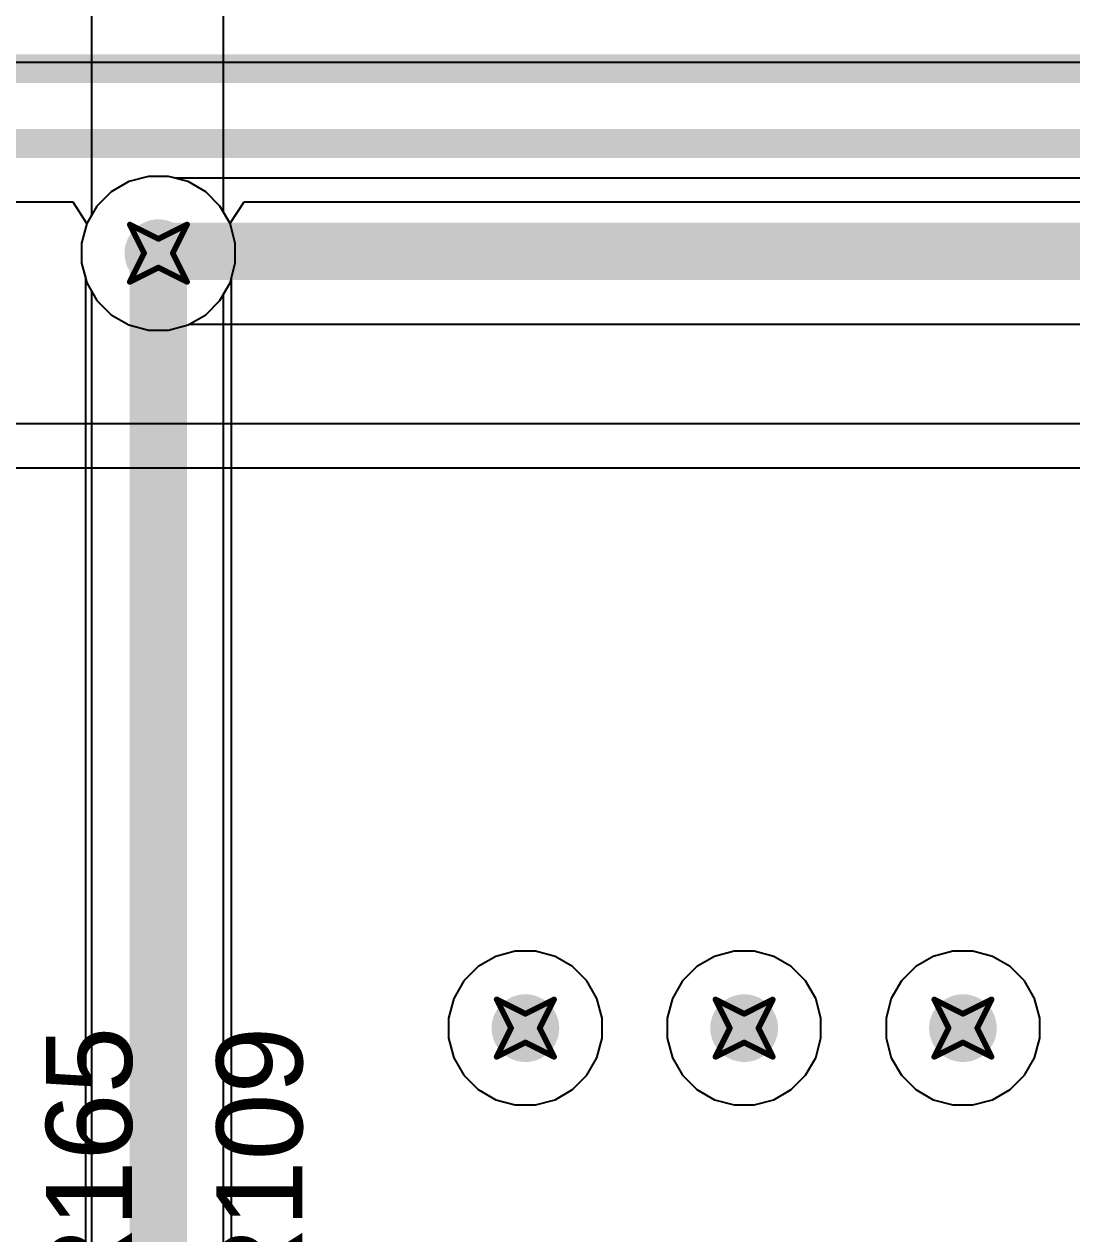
# Model space of a CAD drawing. Header units: inches. Extents: x -36 to 349, y -11 to 240.
# Drawn here: x 59.48 to 68.77, y 36.33 to 47.05 of the extents above; entities that cross this region are included whole.
import ezdxf

# ---------------------------------------------------------------- set-up
doc = ezdxf.new("R2010")
doc.units = ezdxf.units.IN
for name, color, linetype in [('Bottom Layer', 5, 'Continuous'), ('Drill Drawing', 1, 'Continuous'), ('Layer 1', 16, 'Continuous'), ('Layer 2', 76, 'Continuous'), ('Top Layer', 1, 'Continuous'), ('Top Overlay', 2, 'Continuous'), ('Via Holes', 16, 'Continuous')]:
    doc.layers.add(name, color=color, linetype=linetype)
doc.styles.add('Arial', font='', dxfattribs={"height": 0.2})
doc.styles.get('Arial').set_extended_font_data('Arial')

msp = doc.modelspace()

# ---------------------------------------------------------------- hatches: boundary and pattern name
at = {"layer": 'Bottom Layer'}
h = msp.add_hatch(color=5, dxfattribs=at)
edge = h.paths.add_edge_path()
edge.add_arc((60.672, 45.017), 0.3, 0, 360)
h = msp.add_hatch(color=5, dxfattribs=at)
edge = h.paths.add_edge_path()
edge.add_arc((63.924, 38.151), 0.3, 0, 360)
h = msp.add_hatch(color=5, dxfattribs=at)
edge = h.paths.add_edge_path()
edge.add_arc((65.863, 38.151), 0.3, 0, 360)
h = msp.add_hatch(color=5, dxfattribs=at)
edge = h.paths.add_edge_path()
edge.add_arc((67.802, 38.151), 0.3, 0, 360)
at = {"layer": 'Layer 1'}
h = msp.add_hatch(color=16, dxfattribs=at)
edge = h.paths.add_edge_path()
edge.add_arc((60.672, 45.017), 0.3, 0, 360)
h = msp.add_hatch(color=16, dxfattribs=at)
edge = h.paths.add_edge_path()
edge.add_arc((63.924, 38.151), 0.3, 0, 360)
h = msp.add_hatch(color=16, dxfattribs=at)
edge = h.paths.add_edge_path()
edge.add_arc((65.863, 38.151), 0.3, 0, 360)
h = msp.add_hatch(color=16, dxfattribs=at)
edge = h.paths.add_edge_path()
edge.add_arc((67.802, 38.151), 0.3, 0, 360)
at = {"layer": 'Layer 2'}
h = msp.add_hatch(color=76, dxfattribs=at)
edge = h.paths.add_edge_path()
edge.add_arc((60.672, 45.017), 0.3, 0, 360)
h = msp.add_hatch(color=76, dxfattribs=at)
edge = h.paths.add_edge_path()
edge.add_arc((63.924, 38.151), 0.3, 0, 360)
h = msp.add_hatch(color=76, dxfattribs=at)
edge = h.paths.add_edge_path()
edge.add_arc((65.863, 38.151), 0.3, 0, 360)
h = msp.add_hatch(color=76, dxfattribs=at)
edge = h.paths.add_edge_path()
edge.add_arc((67.802, 38.151), 0.3, 0, 360)
at = {"layer": 'Top Layer'}
h = msp.add_hatch(color=1, dxfattribs=at)
edge = h.paths.add_edge_path()
edge.add_arc((60.672, 45.017), 0.3, 0, 360)
h = msp.add_hatch(color=1, dxfattribs=at)
edge = h.paths.add_edge_path()
edge.add_arc((63.924, 38.151), 0.3, 0, 360)
h = msp.add_hatch(color=1, dxfattribs=at)
edge = h.paths.add_edge_path()
edge.add_arc((65.863, 38.151), 0.3, 0, 360)
h = msp.add_hatch(color=1, dxfattribs=at)
edge = h.paths.add_edge_path()
edge.add_arc((67.802, 38.151), 0.3, 0, 360)
at = {"layer": 'Via Holes'}
h = msp.add_hatch(color=7, dxfattribs=at)
edge = h.paths.add_edge_path()
edge.add_arc((60.672, 45.017), 0.15, 0, 360)
h = msp.add_hatch(color=7, dxfattribs=at)
edge = h.paths.add_edge_path()
edge.add_arc((63.924, 38.151), 0.15, 0, 360)
h = msp.add_hatch(color=7, dxfattribs=at)
edge = h.paths.add_edge_path()
edge.add_arc((65.863, 38.151), 0.15, 0, 360)
h = msp.add_hatch(color=7, dxfattribs=at)
edge = h.paths.add_edge_path()
edge.add_arc((67.802, 38.151), 0.15, 0, 360)

# ---------------------------------------------------------------- linework, layer by layer
at = {"layer": 'Bottom Layer'}
for p, q in [((47.685, 45.472), (59.914, 45.472)), ((59.914, 45.472), (60.036, 45.283)), ((61.309, 45.283), (61.431, 45.472)), ((61.431, 45.472), (96.561, 45.472)), ((60.035, 45.269), (59.991, 45.107)), ((60.036, 45.283), (60.035, 45.269)), ((61.31, 45.269), (61.309, 45.283)), ((61.353, 45.107), (61.31, 45.269)), ((59.991, 45.107), (59.991, 44.928)), ((61.353, 44.928), (61.353, 45.107)), ((59.991, 44.928), (60.025, 44.802)), ((61.32, 44.802), (61.353, 44.928)), ((60.025, 44.802), (60.025, 34.924)), ((61.32, 34.656), (61.32, 44.802)), ((63.834, 38.832), (63.661, 38.785)), ((64.014, 38.832), (63.834, 38.832)), ((64.187, 38.785), (64.014, 38.832)), ((65.773, 38.832), (65.6, 38.785)), ((65.952, 38.832), (65.773, 38.832)), ((66.126, 38.785), (65.952, 38.832)), ((67.712, 38.832), (67.539, 38.785)), ((67.891, 38.832), (67.712, 38.832)), ((68.064, 38.785), (67.891, 38.832)), ((63.506, 38.696), (63.379, 38.569)), ((63.661, 38.785), (63.506, 38.696)), ((64.342, 38.696), (64.187, 38.785)), ((64.469, 38.569), (64.342, 38.696)), ((65.445, 38.696), (65.318, 38.569)), ((65.6, 38.785), (65.445, 38.696)), ((66.281, 38.696), (66.126, 38.785)), ((66.408, 38.569), (66.281, 38.696)), ((67.383, 38.696), (67.257, 38.569)), ((67.539, 38.785), (67.383, 38.696)), ((68.22, 38.696), (68.064, 38.785)), ((68.347, 38.569), (68.22, 38.696)), ((63.379, 38.569), (63.289, 38.414)), ((64.558, 38.414), (64.469, 38.569)), ((65.318, 38.569), (65.228, 38.414)), ((66.497, 38.414), (66.408, 38.569)), ((67.257, 38.569), (67.167, 38.414)), ((68.436, 38.414), (68.347, 38.569)), ((63.289, 38.414), (63.243, 38.24)), ((64.605, 38.24), (64.558, 38.414)), ((65.228, 38.414), (65.182, 38.24)), ((66.544, 38.24), (66.497, 38.414)), ((67.167, 38.414), (67.121, 38.24)), ((68.483, 38.24), (68.436, 38.414)), ((63.243, 38.24), (63.243, 38.061)), ((64.605, 38.061), (64.605, 38.24)), ((65.182, 38.24), (65.182, 38.061)), ((66.544, 38.061), (66.544, 38.24)), ((67.121, 38.24), (67.121, 38.061)), ((68.483, 38.061), (68.483, 38.24)), ((63.243, 38.061), (63.289, 37.888)), ((64.558, 37.888), (64.605, 38.061)), ((65.182, 38.061), (65.228, 37.888)), ((66.497, 37.888), (66.544, 38.061)), ((67.121, 38.061), (67.167, 37.888)), ((68.436, 37.888), (68.483, 38.061)), ((63.289, 37.888), (63.379, 37.733)), ((64.469, 37.733), (64.558, 37.888)), ((65.228, 37.888), (65.318, 37.733)), ((66.408, 37.733), (66.497, 37.888)), ((67.167, 37.888), (67.257, 37.733)), ((68.347, 37.733), (68.436, 37.888)), ((63.379, 37.733), (63.506, 37.606)), ((64.342, 37.606), (64.469, 37.733)), ((65.318, 37.733), (65.445, 37.606)), ((66.281, 37.606), (66.408, 37.733)), ((67.257, 37.733), (67.383, 37.606)), ((68.22, 37.606), (68.347, 37.733)), ((63.506, 37.606), (63.661, 37.516)), ((63.661, 37.516), (63.834, 37.47)), ((64.014, 37.47), (64.187, 37.516)), ((64.187, 37.516), (64.342, 37.606)), ((65.445, 37.606), (65.6, 37.516)), ((65.6, 37.516), (65.773, 37.47)), ((65.952, 37.47), (66.126, 37.516)), ((66.126, 37.516), (66.281, 37.606)), ((67.383, 37.606), (67.539, 37.516)), ((67.539, 37.516), (67.712, 37.47)), ((67.891, 37.47), (68.064, 37.516)), ((68.064, 37.516), (68.22, 37.606)), ((63.834, 37.47), (64.014, 37.47)), ((65.773, 37.47), (65.952, 37.47)), ((67.712, 37.47), (67.891, 37.47))]:
    msp.add_line(p, q, dxfattribs=at)
for points in [[(33.121, 46.653, 0.254, 0.254, 0), (153.177, 46.653, 0.254, 0.254, 0)], [(32.81, 45.989, 0.254, 0.254, 0), (152.717, 45.989, 0.254, 0.254, 0)], [(60.672, 34.656, 0.508, 0.508, 0), (60.672, 45.017, 0.508, 0.508, 0)]]:
    msp.add_lwpolyline(points, format="xyseb", dxfattribs=at)
msp.add_lwpolyline([(60.545, 45.017, 0.254, 0.254, 1), (60.799, 45.017, 0.254, 0.254, 1)], format="xyseb", close=True, dxfattribs=at)
at = {"layer": 'Drill Drawing'}
for points in [[(60.418, 45.271, 0.0508, 0.0508, 0), (60.672, 45.144, 0.0508, 0.0508, 0)], [(60.418, 45.271, 0.0508, 0.0508, 0), (60.545, 45.017, 0.0508, 0.0508, 0)], [(60.672, 45.144, 0.0508, 0.0508, 0), (60.926, 45.271, 0.0508, 0.0508, 0)], [(60.799, 45.017, 0.0508, 0.0508, 0), (60.926, 45.271, 0.0508, 0.0508, 0)], [(60.418, 44.763, 0.0508, 0.0508, 0), (60.545, 45.017, 0.0508, 0.0508, 0)], [(60.799, 45.017, 0.0508, 0.0508, 0), (60.926, 44.763, 0.0508, 0.0508, 0)], [(60.418, 44.763, 0.0508, 0.0508, 0), (60.672, 44.89, 0.0508, 0.0508, 0)], [(60.672, 44.89, 0.0508, 0.0508, 0), (60.926, 44.763, 0.0508, 0.0508, 0)], [(63.67, 38.405, 0.0508, 0.0508, 0), (63.924, 38.278, 0.0508, 0.0508, 0)], [(63.67, 38.405, 0.0508, 0.0508, 0), (63.797, 38.151, 0.0508, 0.0508, 0)], [(63.924, 38.278, 0.0508, 0.0508, 0), (64.178, 38.405, 0.0508, 0.0508, 0)], [(64.051, 38.151, 0.0508, 0.0508, 0), (64.178, 38.405, 0.0508, 0.0508, 0)], [(65.609, 38.405, 0.0508, 0.0508, 0), (65.863, 38.278, 0.0508, 0.0508, 0)], [(65.609, 38.405, 0.0508, 0.0508, 0), (65.736, 38.151, 0.0508, 0.0508, 0)], [(65.863, 38.278, 0.0508, 0.0508, 0), (66.117, 38.405, 0.0508, 0.0508, 0)], [(65.99, 38.151, 0.0508, 0.0508, 0), (66.117, 38.405, 0.0508, 0.0508, 0)], [(67.548, 38.405, 0.0508, 0.0508, 0), (67.802, 38.278, 0.0508, 0.0508, 0)], [(67.548, 38.405, 0.0508, 0.0508, 0), (67.675, 38.151, 0.0508, 0.0508, 0)], [(67.802, 38.278, 0.0508, 0.0508, 0), (68.056, 38.405, 0.0508, 0.0508, 0)], [(67.929, 38.151, 0.0508, 0.0508, 0), (68.056, 38.405, 0.0508, 0.0508, 0)], [(63.67, 37.897, 0.0508, 0.0508, 0), (63.797, 38.151, 0.0508, 0.0508, 0)], [(64.051, 38.151, 0.0508, 0.0508, 0), (64.178, 37.897, 0.0508, 0.0508, 0)], [(65.609, 37.897, 0.0508, 0.0508, 0), (65.736, 38.151, 0.0508, 0.0508, 0)], [(65.99, 38.151, 0.0508, 0.0508, 0), (66.117, 37.897, 0.0508, 0.0508, 0)], [(67.548, 37.897, 0.0508, 0.0508, 0), (67.675, 38.151, 0.0508, 0.0508, 0)], [(67.929, 38.151, 0.0508, 0.0508, 0), (68.056, 37.897, 0.0508, 0.0508, 0)], [(63.67, 37.897, 0.0508, 0.0508, 0), (63.924, 38.024, 0.0508, 0.0508, 0)], [(63.924, 38.024, 0.0508, 0.0508, 0), (64.178, 37.897, 0.0508, 0.0508, 0)], [(65.609, 37.897, 0.0508, 0.0508, 0), (65.863, 38.024, 0.0508, 0.0508, 0)], [(65.863, 38.024, 0.0508, 0.0508, 0), (66.117, 37.897, 0.0508, 0.0508, 0)], [(67.548, 37.897, 0.0508, 0.0508, 0), (67.802, 38.024, 0.0508, 0.0508, 0)], [(67.802, 38.024, 0.0508, 0.0508, 0), (68.056, 37.897, 0.0508, 0.0508, 0)]]:
    msp.add_lwpolyline(points, format="xyseb", dxfattribs=at)
for points in [[(60.406, 45.271, 0.0254, 0.0254, 1), (60.431, 45.271, 0.0254, 0.0254, 1)], [(60.406, 45.271, 0.0254, 0.0254, 1), (60.431, 45.271, 0.0254, 0.0254, 1)], [(60.914, 45.271, 0.0254, 0.0254, 1), (60.939, 45.271, 0.0254, 0.0254, 1)], [(60.914, 45.271, 0.0254, 0.0254, 1), (60.939, 45.271, 0.0254, 0.0254, 1)], [(60.66, 45.144, 0.0254, 0.0254, 1), (60.685, 45.144, 0.0254, 0.0254, 1)], [(60.66, 45.144, 0.0254, 0.0254, 1), (60.685, 45.144, 0.0254, 0.0254, 1)], [(60.533, 45.017, 0.0254, 0.0254, 1), (60.558, 45.017, 0.0254, 0.0254, 1)], [(60.533, 45.017, 0.0254, 0.0254, 1), (60.558, 45.017, 0.0254, 0.0254, 1)], [(60.787, 45.017, 0.0254, 0.0254, 1), (60.812, 45.017, 0.0254, 0.0254, 1)], [(60.787, 45.017, 0.0254, 0.0254, 1), (60.812, 45.017, 0.0254, 0.0254, 1)], [(60.66, 44.89, 0.0254, 0.0254, 1), (60.685, 44.89, 0.0254, 0.0254, 1)], [(60.66, 44.89, 0.0254, 0.0254, 1), (60.685, 44.89, 0.0254, 0.0254, 1)], [(60.406, 44.763, 0.0254, 0.0254, 1), (60.431, 44.763, 0.0254, 0.0254, 1)], [(60.406, 44.763, 0.0254, 0.0254, 1), (60.431, 44.763, 0.0254, 0.0254, 1)], [(60.914, 44.763, 0.0254, 0.0254, 1), (60.939, 44.763, 0.0254, 0.0254, 1)], [(60.914, 44.763, 0.0254, 0.0254, 1), (60.939, 44.763, 0.0254, 0.0254, 1)], [(63.657, 38.405, 0.0254, 0.0254, 1), (63.683, 38.405, 0.0254, 0.0254, 1)], [(63.657, 38.405, 0.0254, 0.0254, 1), (63.683, 38.405, 0.0254, 0.0254, 1)], [(64.165, 38.405, 0.0254, 0.0254, 1), (64.191, 38.405, 0.0254, 0.0254, 1)], [(64.165, 38.405, 0.0254, 0.0254, 1), (64.191, 38.405, 0.0254, 0.0254, 1)], [(65.596, 38.405, 0.0254, 0.0254, 1), (65.621, 38.405, 0.0254, 0.0254, 1)], [(65.596, 38.405, 0.0254, 0.0254, 1), (65.621, 38.405, 0.0254, 0.0254, 1)], [(66.104, 38.405, 0.0254, 0.0254, 1), (66.129, 38.405, 0.0254, 0.0254, 1)], [(66.104, 38.405, 0.0254, 0.0254, 1), (66.129, 38.405, 0.0254, 0.0254, 1)], [(67.535, 38.405, 0.0254, 0.0254, 1), (67.56, 38.405, 0.0254, 0.0254, 1)], [(67.535, 38.405, 0.0254, 0.0254, 1), (67.56, 38.405, 0.0254, 0.0254, 1)], [(68.043, 38.405, 0.0254, 0.0254, 1), (68.068, 38.405, 0.0254, 0.0254, 1)], [(68.043, 38.405, 0.0254, 0.0254, 1), (68.068, 38.405, 0.0254, 0.0254, 1)], [(63.911, 38.278, 0.0254, 0.0254, 1), (63.937, 38.278, 0.0254, 0.0254, 1)], [(63.911, 38.278, 0.0254, 0.0254, 1), (63.937, 38.278, 0.0254, 0.0254, 1)], [(65.85, 38.278, 0.0254, 0.0254, 1), (65.875, 38.278, 0.0254, 0.0254, 1)], [(65.85, 38.278, 0.0254, 0.0254, 1), (65.875, 38.278, 0.0254, 0.0254, 1)], [(67.789, 38.278, 0.0254, 0.0254, 1), (67.814, 38.278, 0.0254, 0.0254, 1)], [(67.789, 38.278, 0.0254, 0.0254, 1), (67.814, 38.278, 0.0254, 0.0254, 1)], [(63.784, 38.151, 0.0254, 0.0254, 1), (63.81, 38.151, 0.0254, 0.0254, 1)], [(63.784, 38.151, 0.0254, 0.0254, 1), (63.81, 38.151, 0.0254, 0.0254, 1)], [(64.038, 38.151, 0.0254, 0.0254, 1), (64.064, 38.151, 0.0254, 0.0254, 1)], [(64.038, 38.151, 0.0254, 0.0254, 1), (64.064, 38.151, 0.0254, 0.0254, 1)], [(65.723, 38.151, 0.0254, 0.0254, 1), (65.748, 38.151, 0.0254, 0.0254, 1)], [(65.723, 38.151, 0.0254, 0.0254, 1), (65.748, 38.151, 0.0254, 0.0254, 1)], [(65.977, 38.151, 0.0254, 0.0254, 1), (66.002, 38.151, 0.0254, 0.0254, 1)], [(65.977, 38.151, 0.0254, 0.0254, 1), (66.002, 38.151, 0.0254, 0.0254, 1)], [(67.662, 38.151, 0.0254, 0.0254, 1), (67.687, 38.151, 0.0254, 0.0254, 1)], [(67.662, 38.151, 0.0254, 0.0254, 1), (67.687, 38.151, 0.0254, 0.0254, 1)], [(67.916, 38.151, 0.0254, 0.0254, 1), (67.941, 38.151, 0.0254, 0.0254, 1)], [(67.916, 38.151, 0.0254, 0.0254, 1), (67.941, 38.151, 0.0254, 0.0254, 1)], [(63.911, 38.024, 0.0254, 0.0254, 1), (63.937, 38.024, 0.0254, 0.0254, 1)], [(63.911, 38.024, 0.0254, 0.0254, 1), (63.937, 38.024, 0.0254, 0.0254, 1)], [(65.85, 38.024, 0.0254, 0.0254, 1), (65.875, 38.024, 0.0254, 0.0254, 1)], [(65.85, 38.024, 0.0254, 0.0254, 1), (65.875, 38.024, 0.0254, 0.0254, 1)], [(67.789, 38.024, 0.0254, 0.0254, 1), (67.814, 38.024, 0.0254, 0.0254, 1)], [(67.789, 38.024, 0.0254, 0.0254, 1), (67.814, 38.024, 0.0254, 0.0254, 1)], [(63.657, 37.897, 0.0254, 0.0254, 1), (63.683, 37.897, 0.0254, 0.0254, 1)], [(63.657, 37.897, 0.0254, 0.0254, 1), (63.683, 37.897, 0.0254, 0.0254, 1)], [(64.165, 37.897, 0.0254, 0.0254, 1), (64.191, 37.897, 0.0254, 0.0254, 1)], [(64.165, 37.897, 0.0254, 0.0254, 1), (64.191, 37.897, 0.0254, 0.0254, 1)], [(65.596, 37.897, 0.0254, 0.0254, 1), (65.621, 37.897, 0.0254, 0.0254, 1)], [(65.596, 37.897, 0.0254, 0.0254, 1), (65.621, 37.897, 0.0254, 0.0254, 1)], [(66.104, 37.897, 0.0254, 0.0254, 1), (66.129, 37.897, 0.0254, 0.0254, 1)], [(66.104, 37.897, 0.0254, 0.0254, 1), (66.129, 37.897, 0.0254, 0.0254, 1)], [(67.535, 37.897, 0.0254, 0.0254, 1), (67.56, 37.897, 0.0254, 0.0254, 1)], [(67.535, 37.897, 0.0254, 0.0254, 1), (67.56, 37.897, 0.0254, 0.0254, 1)], [(68.043, 37.897, 0.0254, 0.0254, 1), (68.068, 37.897, 0.0254, 0.0254, 1)], [(68.043, 37.897, 0.0254, 0.0254, 1), (68.068, 37.897, 0.0254, 0.0254, 1)]]:
    msp.add_lwpolyline(points, format="xyseb", close=True, dxfattribs=at)
at = {"layer": 'Layer 1'}
for p, q in [((60.583, 45.698), (60.41, 45.652)), ((60.762, 45.698), (60.583, 45.698)), ((60.935, 45.652), (60.762, 45.698)), ((60.254, 45.562), (60.127, 45.435)), ((60.41, 45.652), (60.254, 45.562)), ((61.091, 45.562), (60.935, 45.652)), ((61.217, 45.435), (61.091, 45.562)), ((60.127, 45.435), (60.038, 45.28)), ((61.307, 45.28), (61.217, 45.435)), ((60.038, 45.28), (59.991, 45.107)), ((61.353, 45.107), (61.307, 45.28)), ((59.991, 45.107), (59.991, 44.928)), ((61.353, 44.928), (61.353, 45.107)), ((59.991, 44.928), (60.038, 44.754)), ((61.307, 44.754), (61.353, 44.928)), ((60.038, 44.754), (60.127, 44.599)), ((61.217, 44.599), (61.307, 44.754)), ((60.127, 44.599), (60.254, 44.472)), ((61.091, 44.472), (61.217, 44.599)), ((60.254, 44.472), (60.41, 44.383)), ((60.41, 44.383), (60.583, 44.336)), ((60.762, 44.336), (60.935, 44.383)), ((60.935, 44.383), (61.091, 44.472)), ((60.583, 44.336), (60.762, 44.336)), ((63.834, 38.832), (63.661, 38.785)), ((64.014, 38.832), (63.834, 38.832)), ((64.187, 38.785), (64.014, 38.832)), ((65.773, 38.832), (65.6, 38.785)), ((65.952, 38.832), (65.773, 38.832)), ((66.126, 38.785), (65.952, 38.832)), ((67.712, 38.832), (67.539, 38.785)), ((67.891, 38.832), (67.712, 38.832)), ((68.064, 38.785), (67.891, 38.832)), ((63.506, 38.696), (63.379, 38.569)), ((63.661, 38.785), (63.506, 38.696)), ((64.342, 38.696), (64.187, 38.785)), ((64.469, 38.569), (64.342, 38.696)), ((65.445, 38.696), (65.318, 38.569)), ((65.6, 38.785), (65.445, 38.696)), ((66.281, 38.696), (66.126, 38.785)), ((66.408, 38.569), (66.281, 38.696)), ((67.383, 38.696), (67.257, 38.569)), ((67.539, 38.785), (67.383, 38.696)), ((68.22, 38.696), (68.064, 38.785)), ((68.347, 38.569), (68.22, 38.696)), ((63.379, 38.569), (63.289, 38.414)), ((64.558, 38.414), (64.469, 38.569)), ((65.318, 38.569), (65.228, 38.414)), ((66.497, 38.414), (66.408, 38.569)), ((67.257, 38.569), (67.167, 38.414)), ((68.436, 38.414), (68.347, 38.569)), ((63.289, 38.414), (63.243, 38.24)), ((64.605, 38.24), (64.558, 38.414)), ((65.228, 38.414), (65.182, 38.24)), ((66.544, 38.24), (66.497, 38.414)), ((67.167, 38.414), (67.121, 38.24)), ((68.483, 38.24), (68.436, 38.414)), ((63.243, 38.24), (63.243, 38.061)), ((64.605, 38.061), (64.605, 38.24)), ((65.182, 38.24), (65.182, 38.061)), ((66.544, 38.061), (66.544, 38.24)), ((67.121, 38.24), (67.121, 38.061)), ((68.483, 38.061), (68.483, 38.24)), ((63.243, 38.061), (63.289, 37.888)), ((64.558, 37.888), (64.605, 38.061)), ((65.182, 38.061), (65.228, 37.888)), ((66.497, 37.888), (66.544, 38.061)), ((67.121, 38.061), (67.167, 37.888)), ((68.436, 37.888), (68.483, 38.061)), ((63.289, 37.888), (63.379, 37.733)), ((64.469, 37.733), (64.558, 37.888)), ((65.228, 37.888), (65.318, 37.733)), ((66.408, 37.733), (66.497, 37.888)), ((67.167, 37.888), (67.257, 37.733)), ((68.347, 37.733), (68.436, 37.888)), ((63.379, 37.733), (63.506, 37.606)), ((64.342, 37.606), (64.469, 37.733)), ((65.318, 37.733), (65.445, 37.606)), ((66.281, 37.606), (66.408, 37.733)), ((67.257, 37.733), (67.383, 37.606)), ((68.22, 37.606), (68.347, 37.733)), ((63.506, 37.606), (63.661, 37.516)), ((63.661, 37.516), (63.834, 37.47)), ((64.014, 37.47), (64.187, 37.516)), ((64.187, 37.516), (64.342, 37.606)), ((65.445, 37.606), (65.6, 37.516)), ((65.6, 37.516), (65.773, 37.47)), ((65.952, 37.47), (66.126, 37.516)), ((66.126, 37.516), (66.281, 37.606)), ((67.383, 37.606), (67.539, 37.516)), ((67.539, 37.516), (67.712, 37.47)), ((67.891, 37.47), (68.064, 37.516)), ((68.064, 37.516), (68.22, 37.606)), ((63.834, 37.47), (64.014, 37.47)), ((65.773, 37.47), (65.952, 37.47)), ((67.712, 37.47), (67.891, 37.47))]:
    msp.add_line(p, q, dxfattribs=at)
at = {"layer": 'Layer 2'}
for p, q in [((60.08, 70.815), (60.08, 45.353)), ((61.248, 45.381), (61.248, 47.803)), ((60.08, 45.353), (60.038, 45.28)), ((61.307, 45.28), (61.248, 45.381)), ((60.038, 45.28), (59.991, 45.107)), ((61.353, 45.107), (61.307, 45.28)), ((59.991, 45.107), (59.991, 44.928)), ((61.353, 44.928), (61.353, 45.107)), ((59.991, 44.928), (60.038, 44.754)), ((61.307, 44.754), (61.353, 44.928)), ((60.038, 44.754), (60.08, 44.681)), ((61.248, 44.653), (61.307, 44.754)), ((60.08, 44.681), (60.08, 21.819)), ((61.248, 21.59), (61.248, 44.653))]:
    msp.add_line(p, q, dxfattribs=at)
at = {"layer": 'Top Layer'}
for p, q in [((43.797, 46.71), (72.433, 46.71)), ((60.583, 45.698), (60.41, 45.652)), ((60.762, 45.698), (60.583, 45.698)), ((60.824, 45.682), (60.762, 45.698)), ((94.238, 45.682), (60.824, 45.682)), ((60.254, 45.562), (60.127, 45.435)), ((60.41, 45.652), (60.254, 45.562)), ((60.127, 45.435), (60.038, 45.28)), ((60.038, 45.28), (59.991, 45.107)), ((59.991, 45.107), (59.991, 44.928)), ((59.991, 44.928), (60.038, 44.754)), ((60.038, 44.754), (60.127, 44.599)), ((60.127, 44.599), (60.254, 44.472)), ((60.254, 44.472), (60.41, 44.383)), ((60.41, 44.383), (60.583, 44.336)), ((60.762, 44.336), (60.935, 44.383)), ((60.935, 44.383), (60.942, 44.387)), ((60.942, 44.387), (94.238, 44.387)), ((60.583, 44.336), (60.762, 44.336)), ((91.481, 43.504), (55.926, 43.504)), ((55.826, 43.116), (75.447, 43.116))]:
    msp.add_line(p, q, dxfattribs=at)
msp.add_lwpolyline([(60.689, 45.034, 0.508, 0.508, 0), (94.84, 45.034, 0.508, 0.508, 0)], format="xyseb", dxfattribs=at)
msp.add_lwpolyline([(60.562, 45.034, 0.254, 0.254, 1), (60.816, 45.034, 0.254, 0.254, 1)], format="xyseb", close=True, dxfattribs=at)

# ---------------------------------------------------------------- texts
at = {"layer": 'Top Overlay', "style": 'Arial'}
for s, p in [('R165', (60.437, 35.619)), ('R109', (61.948, 35.619))]:
    msp.add_text(s, height=0.762, rotation=90, dxfattribs=at).set_placement(p)

doc.saveas('drawing.dxf')
